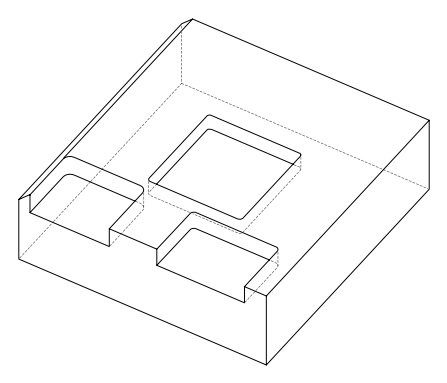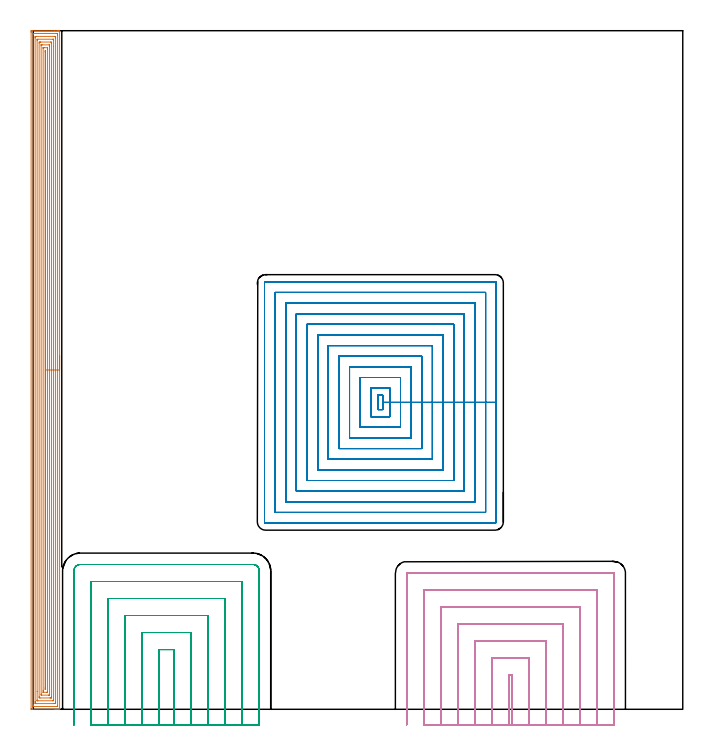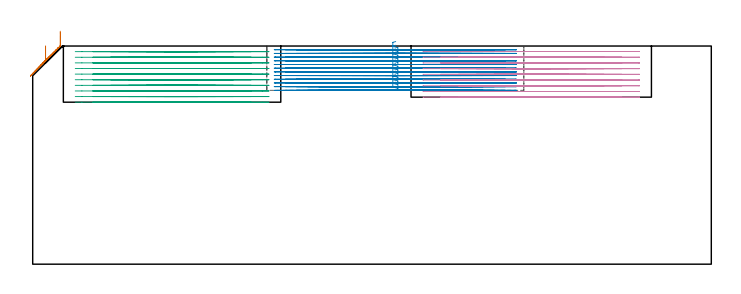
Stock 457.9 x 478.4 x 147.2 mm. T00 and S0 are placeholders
(PLAN: 4 operations, 2 tool changes, 218.8 min)
(1 AREA_MILL | FG_CHAMFER_SURFACE | UGT0205_001 | 30.82 min | 96624 mm3)
(2 MILL_RECTANGULAR_POCKET | POCKET_RECTANGULAR_STRAIGHT | NXT0201_013 | Follow Part, ap 2.5, ae 75% | 100.56 min | 933080 mm3)
(3 MILL_SLOT | SLOT_PARTIAL_RECTANGULAR | NXT0201_012 | Follow Part, ap 4, ae 75% | 43.28 min | 609640 mm3)
(4 MILL_SLOT_1 | SLOT_PARTIAL_RECTANGULAR_1 | NXT0201_012 | Follow Part, ap 4, ae 75% | 44.16 min | 582687 mm3)
(TOOL UGT0205_001 | Chamfer Mill 20 x 3 x 45 deg. | D20 FL50 Z2)
(TOOL NXT0201_013 | ENDMILL 10mm | D10 FL30 Z4)
(TOOL NXT0201_012 | ENDMILL 16mm [2P460-1600-NA 1630] | D16 FL38 Z6)
(OP 1 AREA_MILL)
G17 G21 G94 G90
T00 M6
G54
G17 G0 G90 X18.6 Y249.2 S1061 M3
G43 Z157.2 H0
G94 G1 Y249.162 Z156.328 F250.
Y249.048 Z155.463
Y248.859 Z154.612
Y248.597 Z153.78
Y248.263 Z152.974
Y247.86 Z152.2
Y247.392 Z151.464
Y246.86 Z150.772
Y246.271 Z150.129
Y245.628 Z149.539
Y244.936 Z149.008
Y244.2 Z148.54
Y243.426 Z148.137
Y242.62 Z147.803
Y241.788 Z147.541
Y240.937 Z147.352
Y240.072 Z147.238
Y239.2 Z147.2
Y0.174
X18.598 Y0.01 Z147.189
X18.448 Y0.003 Z147.04
X18.291 Y0. Z146.89
X18.01 Z146.609
X17.326 Z145.92
X16.106 Z144.703
X15.57 Z144.165
X14.961 Z143.556
X-1.103 Z127.494
X-1.374 Y0.003 Z127.224
X-1.492 Y0.01 Z127.106
X-1.499 Y0.13 Z127.099
X-1.5 Y0.621 Z127.1
Y477.29
X-1.499 Y477.779 Z127.101
X-1.496 Y478.179 Z127.102
X-1.492 Y478.39 Z127.105
X-1.103 Y478.395 Z127.494
X-0.493 Y478.4 Z128.104
X14.961 Z143.556
X16.984 Z145.58
X17.326 Z145.92
X18.01 Z146.609
X18.291 Z146.89
X18.448 Y478.397 Z147.04
X18.598 Y478.39 Z147.189
X18.6 Y478.226 Z147.2
Y239.2
X17.186 Z145.786
X17.185 Y2.408 Z145.785
X17.181 Y2.034 Z145.781
X17.179 Y2.017 Z145.779
X17.159 Y2.01 Z145.759
X17.089 Y2.004 Z145.689
X16.982 Y2.001 Z145.582
X0.175 Y2. Z128.775
X-0.013 Y2.002 Z128.587
X-0.046 Y2.005 Z128.554
X-0.076 Y2.009 Z128.524
X-0.079 Y2.051 Z128.521
X-0.084 Y2.264 Z128.516
X-0.085 Y2.408 Z128.515
X-0.086 Y3.159 Z128.514
X-0.085 Y475.992 Z128.515
X-0.081 Y476.367 Z128.519
X-0.08 Y476.383 Z128.52
X-0.059 Y476.39 Z128.541
X0.011 Y476.396 Z128.611
X0.118 Y476.399 Z128.718
X16.925 Y476.4 Z145.525
X17.113 Y476.398 Z145.713
X17.146 Y476.395 Z145.746
X17.176 Y476.391 Z145.776
X17.179 Y476.349 Z145.779
X17.184 Y476.136 Z145.784
X17.185 Y475.992 Z145.785
X17.186 Y475.241 Z145.786
Y239.2
X15.772 Z144.372
X15.771 Y5.089 Z144.371
X15.77 Y4.885 Z144.37
X15.764 Y4.195 Z144.364
X15.755 Y4.007 Z144.355
X14.693 Y4. Z143.293
X1.72 Y4.001 Z130.32
X1.53 Y4.005 Z130.13
X1.345 Y4.01 Z129.945
X1.336 Y4.195 Z129.936
X1.332 Y4.396 Z129.932
X1.329 Y5.089 Z129.929
Y5.293
Y473.311
X1.33 Y473.515 Z129.93
X1.335 Y474.205 Z129.935
X1.345 Y474.393 Z129.945
X2.407 Y474.4 Z131.007
X15.38 Y474.399 Z143.98
X15.57 Y474.395 Z144.17
X15.755 Y474.39 Z144.355
X15.764 Y474.205 Z144.364
X15.768 Y474.004 Z144.368
X15.771 Y473.311 Z144.371
Y473.107
X15.772 Y239.2 Z144.372
X14.357 Z142.957
Y6.876
X14.354 Y6.327 Z142.954
X14.351 Y6.14 Z142.951
X14.346 Y6.01 Z142.946
X13.798 Y6. Z142.398
X3.267 Z131.867
X2.856 Y6.007 Z131.456
X2.759 Y6.01 Z131.359
X2.75 Y6.071 Z131.35
X2.748 Y6.142 Z131.348
X2.744 Y6.533 Z131.344
X2.743 Y12.632 Z131.343
Y471.524
X2.746 Y472.073 Z131.346
X2.749 Y472.26 Z131.349
X2.754 Y472.39 Z131.354
X3.302 Y472.4 Z131.902
X13.833 Z142.433
X14.244 Y472.393 Z142.844
X14.341 Y472.39 Z142.941
X14.35 Y472.329 Z142.95
X14.352 Y472.258 Z142.952
X14.356 Y471.867 Z142.956
X14.357 Y467.351 Z142.957
Y239.2
X12.943 Z141.543
Y8.663
X12.938 Y8.01 Z141.538
X12.708 Y8.003 Z141.308
X12.06 Y8. Z140.66
X11.834 Z140.434
X4.812 Y8.001 Z133.412
X4.162 Y8.01 Z132.762
X4.157 Y8.663 Z132.757
Y8.668
Y469.737
X4.162 Y470.39 Z132.762
X4.392 Y470.397 Z132.992
X5.04 Y470.4 Z133.64
X5.266 Z133.866
X12.288 Y470.399 Z140.888
X12.938 Y470.39 Z141.538
X12.943 Y469.737 Z141.543
Y239.2
X11.529 Z140.129
X11.528 Y10.098 Z140.128
X11.527 Y10.047 Z140.127
X11.524 Y10.018 Z140.124
X11.522 Y10.01 Z140.122
X11.513 Y10.007 Z140.113
X11.404 Y10.003 Z140.004
X11.183 Y10.001 Z139.783
X10.747 Y10. Z139.347
X5.917 Y10.001 Z134.517
X5.77 Y10.002 Z134.37
X5.652 Y10.006 Z134.252
X5.58 Y10.01 Z134.18
X5.578 Y10.098 Z134.178
X5.574 Y10.45 Z134.174
X5.572 Y10.802 Z134.172
X5.571 Y468.302 Z134.171
X5.573 Y468.353 Z134.173
X5.576 Y468.382 Z134.176
X5.578 Y468.39 Z134.178
X5.587 Y468.393 Z134.187
X5.696 Y468.397 Z134.296
X5.917 Y468.399 Z134.517
X6.353 Y468.4 Z134.953
X11.183 Y468.399 Z139.783
X11.33 Y468.398 Z139.93
X11.448 Y468.394 Z140.048
X11.52 Y468.39 Z140.12
X11.522 Y468.302 Z140.122
X11.526 Y467.95 Z140.126
X11.528 Y467.598 Z140.128
X11.529 Y239.2 Z140.129
X10.115 Z138.715
X10.114 Y12.431 Z138.714
X10.113 Y12.237 Z138.713
X10.11 Y12.063 Z138.71
X10.108 Y12.022 Z138.708
X10.101 Y12.01 Z138.701
X10.048 Y12.007 Z138.648
X9.893 Y12.003 Z138.493
X9.66 Y12. Z138.26
X9.428 Z138.028
X7.026 Y12.002 Z135.626
X7.001 Y12.006 Z135.601
X6.994 Y12.009 Z135.594
X6.99 Y12.038 Z135.59
X6.988 Y12.237 Z135.588
X6.985 Y12.937 Z135.585
Y13.131
X6.986 Y465.969 Z135.586
X6.987 Y466.163 Z135.587
X6.99 Y466.337 Z135.59
X6.992 Y466.378 Z135.592
X6.999 Y466.39 Z135.599
X7.052 Y466.393 Z135.652
X7.207 Y466.397 Z135.807
X7.44 Y466.4 Z136.04
X7.672 Z136.272
X10.074 Y466.398 Z138.674
X10.099 Y466.394 Z138.699
X10.106 Y466.392 Z138.706
X10.11 Y466.362 Z138.71
X10.112 Y466.163 Z138.712
X10.115 Y465.463 Z138.715
Y465.269
Y239.2
X8.7 Z137.3
Y14.918
X8.699 Y14.766 Z137.299
X8.693 Y14.024 Z137.293
X8.57 Y14.004 Z137.17
X8.55 Y14.005 Z137.15
X8.407 Y14.024 Z137.007
X8.404 Y14.173 Z137.004
X8.4 Y14.918 Z137.
Y15.071
Y463.482
X8.401 Y463.634 Z137.001
X8.407 Y464.376 Z137.007
X8.53 Y464.396 Z137.13
X8.55 Y464.395 Z137.15
X8.693 Y464.376 Z137.293
X8.696 Y464.227 Z137.296
X8.7 Y463.482 Z137.3
Y463.329
Y239.2
Y238.328 Z137.339
Y237.464 Z137.452
Y236.612 Z137.641
Y235.78 Z137.904
Y234.974 Z138.237
Y234.2 Z138.64
Y233.464 Z139.109
Y232.772 Z139.64
Y232.129 Z140.229
Y231.54 Z140.873
Y231.009 Z141.565
Y230.54 Z142.3
Y230.137 Z143.074
Y229.803 Z143.88
Y229.541 Z144.712
Y229.352 Z145.564
Y229.238 Z146.429
Y229.2 Z147.3
G0 Z157.2
M5
M2
(OP 2 MILL_RECTANGULAR_POCKET)
G17 G21 G94 G90
T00 M6
G54
G17 G0 G90 X244.945 Y221.4 S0 M3
G43 Z157.2 H0
Z150.2
G94 G1 X243. Z149.679 F250.
Y211.3 Z146.972
X246.4 Z146.061
Y216.35 Z144.708
Y221.4 F500.
X243.
Y211.3
X246.4
Y216.35
X251.4
Y226.4
X238.
Y206.3
X251.4
Y216.35
X258.9
Y233.9
X230.5
Y198.8
X258.9
Y216.35
X266.4
Y241.4
X223.
Y191.3
X266.4
Y216.35
X273.9
Y248.9
X215.5
Y183.8
X273.9
Y216.35
X281.4
Y256.4
X208.
Y176.3
X281.4
Y216.35
X288.9
Y263.9
X200.5
Y168.8
X288.9
Y216.35
X296.4
Y271.4
X193.
Y161.3
X296.4
Y216.35
X303.9
Y278.9
X185.5
Y153.8
X303.9
Y216.35
X311.4
Y286.4
X178.
Y146.3
X311.4
Y216.35
X318.9
Y293.9
X170.5
Y138.8
X318.9
Y216.35
X326.4
Y300.6
G3 X325.6 Y301.4 R0.8
G1 X163.8
G3 X163. Y300.6 R0.8
G1 Y132.1
G3 X163.8 Y131.3 R0.8
G1 X325.6
G3 X326.4 Y132.1 R0.8
G1 Y216.35
Y217.35
G0 X244.945 Y221.4 Z147.708
G1 X243. Z147.187 F250.
Y211.3 Z144.481
X246.4 Z143.57
Y216.35 Z142.217
Y221.4 F500.
X243.
Y211.3
X246.4
Y216.35
X251.4
Y226.4
X238.
Y206.3
X251.4
Y216.35
X258.9
Y233.9
X230.5
Y198.8
X258.9
Y216.35
X266.4
Y241.4
X223.
Y191.3
X266.4
Y216.35
X273.9
Y248.9
X215.5
Y183.8
X273.9
Y216.35
X281.4
Y256.4
X208.
Y176.3
X281.4
Y216.35
X288.9
Y263.9
X200.5
Y168.8
X288.9
Y216.35
X296.4
Y271.4
X193.
Y161.3
X296.4
Y216.35
X303.9
Y278.9
X185.5
Y153.8
X303.9
Y216.35
X311.4
Y286.4
X178.
Y146.3
X311.4
Y216.35
X318.9
Y293.9
X170.5
Y138.8
X318.9
Y216.35
X326.4
Y300.6
G3 X325.6 Y301.4 R0.8
G1 X163.8
G3 X163. Y300.6 R0.8
G1 Y132.1
G3 X163.8 Y131.3 R0.8
G1 X325.6
G3 X326.4 Y132.1 R0.8
G1 Y216.35
Y217.35
G0 X244.945 Y221.4 Z145.217
G1 X243. Z144.695 F250.
Y211.3 Z141.989
X246.4 Z141.078
Y216.35 Z139.725
Y221.4 F500.
X243.
Y211.3
X246.4
Y216.35
X251.4
Y226.4
X238.
Y206.3
X251.4
Y216.35
X258.9
Y233.9
X230.5
Y198.8
X258.9
Y216.35
X266.4
Y241.4
X223.
Y191.3
X266.4
Y216.35
X273.9
Y248.9
X215.5
Y183.8
X273.9
Y216.35
X281.4
Y256.4
X208.
Y176.3
X281.4
Y216.35
X288.9
Y263.9
X200.5
Y168.8
X288.9
Y216.35
X296.4
Y271.4
X193.
Y161.3
X296.4
Y216.35
X303.9
Y278.9
X185.5
Y153.8
X303.9
Y216.35
X311.4
Y286.4
X178.
Y146.3
X311.4
Y216.35
X318.9
Y293.9
X170.5
Y138.8
X318.9
Y216.35
X326.4
Y300.6
G3 X325.6 Y301.4 R0.8
G1 X163.8
G3 X163. Y300.6 R0.8
G1 Y132.1
G3 X163.8 Y131.3 R0.8
G1 X325.6
G3 X326.4 Y132.1 R0.8
G1 Y216.35
Y217.35
G0 X244.945 Y221.4 Z142.725
G1 X243. Z142.204 F250.
Y211.3 Z139.497
X246.4 Z138.586
Y216.35 Z137.233
Y221.4 F500.
X243.
Y211.3
X246.4
Y216.35
X251.4
Y226.4
X238.
Y206.3
X251.4
Y216.35
X258.9
Y233.9
X230.5
Y198.8
X258.9
Y216.35
X266.4
Y241.4
X223.
Y191.3
X266.4
Y216.35
X273.9
Y248.9
X215.5
Y183.8
X273.9
Y216.35
X281.4
Y256.4
X208.
Y176.3
X281.4
Y216.35
X288.9
Y263.9
X200.5
Y168.8
X288.9
Y216.35
X296.4
Y271.4
X193.
Y161.3
X296.4
Y216.35
X303.9
Y278.9
X185.5
Y153.8
X303.9
Y216.35
X311.4
Y286.4
X178.
Y146.3
X311.4
Y216.35
X318.9
Y293.9
X170.5
Y138.8
X318.9
Y216.35
X326.4
Y300.6
G3 X325.6 Y301.4 R0.8
G1 X163.8
G3 X163. Y300.6 R0.8
G1 Y132.1
G3 X163.8 Y131.3 R0.8
G1 X325.6
G3 X326.4 Y132.1 R0.8
G1 Y216.35
Y217.35
G0 X244.945 Y221.4 Z140.233
G1 X243. Z139.712 F250.
Y211.3 Z137.006
X246.4 Z136.095
Y216.35 Z134.742
Y221.4 F500.
X243.
Y211.3
X246.4
Y216.35
X251.4
Y226.4
X238.
Y206.3
X251.4
Y216.35
X258.9
Y233.9
X230.5
Y198.8
X258.9
Y216.35
X266.4
Y241.4
X223.
Y191.3
X266.4
Y216.35
X273.9
Y248.9
X215.5
Y183.8
X273.9
Y216.35
X281.4
Y256.4
X208.
Y176.3
X281.4
Y216.35
X288.9
Y263.9
X200.5
Y168.8
X288.9
Y216.35
X296.4
Y271.4
X193.
Y161.3
X296.4
Y216.35
X303.9
Y278.9
X185.5
Y153.8
X303.9
Y216.35
X311.4
Y286.4
X178.
Y146.3
X311.4
Y216.35
X318.9
Y293.9
X170.5
Y138.8
X318.9
Y216.35
X326.4
Y300.6
G3 X325.6 Y301.4 R0.8
G1 X163.8
G3 X163. Y300.6 R0.8
G1 Y132.1
G3 X163.8 Y131.3 R0.8
G1 X325.6
G3 X326.4 Y132.1 R0.8
G1 Y216.35
Y217.35
G0 X244.945 Y221.4 Z137.742
G1 X243. Z137.22 F250.
Y211.3 Z134.514
X246.4 Z133.603
Y216.35 Z132.25
Y221.4 F500.
X243.
Y211.3
X246.4
Y216.35
X251.4
Y226.4
X238.
Y206.3
X251.4
Y216.35
X258.9
Y233.9
X230.5
Y198.8
X258.9
Y216.35
X266.4
Y241.4
X223.
Y191.3
X266.4
Y216.35
X273.9
Y248.9
X215.5
Y183.8
X273.9
Y216.35
X281.4
Y256.4
X208.
Y176.3
X281.4
Y216.35
X288.9
Y263.9
X200.5
Y168.8
X288.9
Y216.35
X296.4
Y271.4
X193.
Y161.3
X296.4
Y216.35
X303.9
Y278.9
X185.5
Y153.8
X303.9
Y216.35
X311.4
Y286.4
X178.
Y146.3
X311.4
Y216.35
X318.9
Y293.9
X170.5
Y138.8
X318.9
Y216.35
X326.4
Y300.6
G3 X325.6 Y301.4 R0.8
G1 X163.8
G3 X163. Y300.6 R0.8
G1 Y132.1
G3 X163.8 Y131.3 R0.8
G1 X325.6
G3 X326.4 Y132.1 R0.8
G1 Y216.35
Y217.35
G0 X244.945 Y221.4 Z135.25
G1 X243. Z134.729 F250.
Y211.3 Z132.022
X246.4 Z131.111
Y216.35 Z129.758
Y221.4 F500.
X243.
Y211.3
X246.4
Y216.35
X251.4
Y226.4
X238.
Y206.3
X251.4
Y216.35
X258.9
Y233.9
X230.5
Y198.8
X258.9
Y216.35
X266.4
Y241.4
X223.
Y191.3
X266.4
Y216.35
X273.9
Y248.9
X215.5
Y183.8
X273.9
Y216.35
X281.4
Y256.4
X208.
Y176.3
X281.4
Y216.35
X288.9
Y263.9
X200.5
Y168.8
X288.9
Y216.35
X296.4
Y271.4
X193.
Y161.3
X296.4
Y216.35
X303.9
Y278.9
X185.5
Y153.8
X303.9
Y216.35
X311.4
Y286.4
X178.
Y146.3
X311.4
Y216.35
X318.9
Y293.9
X170.5
Y138.8
X318.9
Y216.35
X326.4
Y300.6
G3 X325.6 Y301.4 R0.8
G1 X163.8
G3 X163. Y300.6 R0.8
G1 Y132.1
G3 X163.8 Y131.3 R0.8
G1 X325.6
G3 X326.4 Y132.1 R0.8
G1 Y216.35
Y217.35
G0 X244.945 Y221.4 Z132.758
G1 X243. Z132.237 F250.
Y211.3 Z129.531
X246.4 Z128.62
Y216.35 Z127.267
Y221.4 F500.
X243.
Y211.3
X246.4
Y216.35
X251.4
Y226.4
X238.
Y206.3
X251.4
Y216.35
X258.9
Y233.9
X230.5
Y198.8
X258.9
Y216.35
X266.4
Y241.4
X223.
Y191.3
X266.4
Y216.35
X273.9
Y248.9
X215.5
Y183.8
X273.9
Y216.35
X281.4
Y256.4
X208.
Y176.3
X281.4
Y216.35
X288.9
Y263.9
X200.5
Y168.8
X288.9
Y216.35
X296.4
Y271.4
X193.
Y161.3
X296.4
Y216.35
X303.9
Y278.9
X185.5
Y153.8
X303.9
Y216.35
X311.4
Y286.4
X178.
Y146.3
X311.4
Y216.35
X318.9
Y293.9
X170.5
Y138.8
X318.9
Y216.35
X326.4
Y300.6
G3 X325.6 Y301.4 R0.8
G1 X163.8
G3 X163. Y300.6 R0.8
G1 Y132.1
G3 X163.8 Y131.3 R0.8
G1 X325.6
G3 X326.4 Y132.1 R0.8
G1 Y216.35
Y217.35
G0 X244.945 Y221.4 Z130.267
G1 X243. Z129.745 F250.
Y211.3 Z127.039
X246.4 Z126.128
Y216.35 Z124.775
Y221.4 F500.
X243.
Y211.3
X246.4
Y216.35
X251.4
Y226.4
X238.
Y206.3
X251.4
Y216.35
X258.9
Y233.9
X230.5
Y198.8
X258.9
Y216.35
X266.4
Y241.4
X223.
Y191.3
X266.4
Y216.35
X273.9
Y248.9
X215.5
Y183.8
X273.9
Y216.35
X281.4
Y256.4
X208.
Y176.3
X281.4
Y216.35
X288.9
Y263.9
X200.5
Y168.8
X288.9
Y216.35
X296.4
Y271.4
X193.
Y161.3
X296.4
Y216.35
X303.9
Y278.9
X185.5
Y153.8
X303.9
Y216.35
X311.4
Y286.4
X178.
Y146.3
X311.4
Y216.35
X318.9
Y293.9
X170.5
Y138.8
X318.9
Y216.35
X326.4
Y300.6
G3 X325.6 Y301.4 R0.8
G1 X163.8
G3 X163. Y300.6 R0.8
G1 Y132.1
G3 X163.8 Y131.3 R0.8
G1 X325.6
G3 X326.4 Y132.1 R0.8
G1 Y216.35
Y217.35
G0 X244.945 Y221.4 Z127.775
G1 X243. Z127.254 F250.
Y211.3 Z124.547
X246.4 Z123.636
Y216.35 Z122.283
Y221.4 F500.
X243.
Y211.3
X246.4
Y216.35
X251.4
Y226.4
X238.
Y206.3
X251.4
Y216.35
X258.9
Y233.9
X230.5
Y198.8
X258.9
Y216.35
X266.4
Y241.4
X223.
Y191.3
X266.4
Y216.35
X273.9
Y248.9
X215.5
Y183.8
X273.9
Y216.35
X281.4
Y256.4
X208.
Y176.3
X281.4
Y216.35
X288.9
Y263.9
X200.5
Y168.8
X288.9
Y216.35
X296.4
Y271.4
X193.
Y161.3
X296.4
Y216.35
X303.9
Y278.9
X185.5
Y153.8
X303.9
Y216.35
X311.4
Y286.4
X178.
Y146.3
X311.4
Y216.35
X318.9
Y293.9
X170.5
Y138.8
X318.9
Y216.35
X326.4
Y300.6
G3 X325.6 Y301.4 R0.8
G1 X163.8
G3 X163. Y300.6 R0.8
G1 Y132.1
G3 X163.8 Y131.3 R0.8
G1 X325.6
G3 X326.4 Y132.1 R0.8
G1 Y216.35
Y217.35
G0 X244.945 Y221.4 Z125.283
G1 X243. Z124.762 F250.
Y211.3 Z122.056
X246.4 Z121.145
Y216.35 Z119.792
Y221.4 F500.
X243.
Y211.3
X246.4
Y216.35
X251.4
Y226.4
X238.
Y206.3
X251.4
Y216.35
X258.9
Y233.9
X230.5
Y198.8
X258.9
Y216.35
X266.4
Y241.4
X223.
Y191.3
X266.4
Y216.35
X273.9
Y248.9
X215.5
Y183.8
X273.9
Y216.35
X281.4
Y256.4
X208.
Y176.3
X281.4
Y216.35
X288.9
Y263.9
X200.5
Y168.8
X288.9
Y216.35
X296.4
Y271.4
X193.
Y161.3
X296.4
Y216.35
X303.9
Y278.9
X185.5
Y153.8
X303.9
Y216.35
X311.4
Y286.4
X178.
Y146.3
X311.4
Y216.35
X318.9
Y293.9
X170.5
Y138.8
X318.9
Y216.35
X326.4
Y300.6
G3 X325.6 Y301.4 R0.8
G1 X163.8
G3 X163. Y300.6 R0.8
G1 Y132.1
G3 X163.8 Y131.3 R0.8
G1 X325.6
G3 X326.4 Y132.1 R0.8
G1 Y216.35
Y217.35
G0 X244.945 Y221.4 Z122.792
G1 X243. Z122.27 F250.
Y211.3 Z119.564
X246.4 Z118.653
Y216.35 Z117.3
Y221.4 F500.
X243.
Y211.3
X246.4
Y216.35
X251.4
Y226.4
X238.
Y206.3
X251.4
Y216.35
X258.9
Y233.9
X230.5
Y198.8
X258.9
Y216.35
X266.4
Y241.4
X223.
Y191.3
X266.4
Y216.35
X273.9
Y248.9
X215.5
Y183.8
X273.9
Y216.35
X281.4
Y256.4
X208.
Y176.3
X281.4
Y216.35
X288.9
Y263.9
X200.5
Y168.8
X288.9
Y216.35
X296.4
Y271.4
X193.
Y161.3
X296.4
Y216.35
X303.9
Y278.9
X185.5
Y153.8
X303.9
Y216.35
X311.4
Y286.4
X178.
Y146.3
X311.4
Y216.35
X318.9
Y293.9
X170.5
Y138.8
X318.9
Y216.35
X326.4
Y300.6
G3 X325.6 Y301.4 R0.8
G1 X163.8
G3 X163. Y300.6 R0.8
G1 Y132.1
G3 X163.8 Y131.3 R0.8
G1 X325.6
G3 X326.4 Y132.1 R0.8
G1 Y216.35
Y217.35
G0 Z157.2
M5
M2
(OP 3 MILL_SLOT)
G17 G21 G94 G90
T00 M6
G54
G17 G0 G90 X99.4 Y-11. S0 M3
G43 Z157.2 H1
Z143.41
G94 G1 Y-8. F250.
Y42.1 F500.
X88.7
Y-8.
Y-11. F250.
X111.4
Y-8.
Y54.1 F500.
X76.7
Y-8.
Y-11. F250.
X123.4
Y-8.
Y66.1 F500.
X64.7
Y-8.
Y-11. F250.
X135.4
Y-8.
Y78.1 F500.
X52.7
Y-8.
Y-11. F250.
X147.4
Y-8.
Y90.1 F500.
X40.7
Y-8.
Y-11. F250.
X159.4
Y-8.
Y97.6 F500.
G3 X154.9 Y102.1 R4.5
G1 X33.2
G3 X28.7 Y97.6 R4.5
G1 Y-8.
Y-11. F250.
G0 X99.4 Z139.62
G1 Y-8.
Y42.1 F500.
X88.7
Y-8.
Y-11. F250.
X111.4
Y-8.
Y54.1 F500.
X76.7
Y-8.
Y-11. F250.
X123.4
Y-8.
Y66.1 F500.
X64.7
Y-8.
Y-11. F250.
X135.4
Y-8.
Y78.1 F500.
X52.7
Y-8.
Y-11. F250.
X147.4
Y-8.
Y90.1 F500.
X40.7
Y-8.
Y-11. F250.
X159.4
Y-8.
Y97.6 F500.
G3 X154.9 Y102.1 R4.5
G1 X33.2
G3 X28.7 Y97.6 R4.5
G1 Y-8.
Y-11. F250.
G0 X99.4 Z135.83
G1 Y-8.
Y42.1 F500.
X88.7
Y-8.
Y-11. F250.
X111.4
Y-8.
Y54.1 F500.
X76.7
Y-8.
Y-11. F250.
X123.4
Y-8.
Y66.1 F500.
X64.7
Y-8.
Y-11. F250.
X135.4
Y-8.
Y78.1 F500.
X52.7
Y-8.
Y-11. F250.
X147.4
Y-8.
Y90.1 F500.
X40.7
Y-8.
Y-11. F250.
X159.4
Y-8.
Y97.6 F500.
G3 X154.9 Y102.1 R4.5
G1 X33.2
G3 X28.7 Y97.6 R4.5
G1 Y-8.
Y-11. F250.
G0 X99.4 Z132.04
G1 Y-8.
Y42.1 F500.
X88.7
Y-8.
Y-11. F250.
X111.4
Y-8.
Y54.1 F500.
X76.7
Y-8.
Y-11. F250.
X123.4
Y-8.
Y66.1 F500.
X64.7
Y-8.
Y-11. F250.
X135.4
Y-8.
Y78.1 F500.
X52.7
Y-8.
Y-11. F250.
X147.4
Y-8.
Y90.1 F500.
X40.7
Y-8.
Y-11. F250.
X159.4
Y-8.
Y97.6 F500.
G3 X154.9 Y102.1 R4.5
G1 X33.2
G3 X28.7 Y97.6 R4.5
G1 Y-8.
Y-11. F250.
G0 X99.4 Z128.25
G1 Y-8.
Y42.1 F500.
X88.7
Y-8.
Y-11. F250.
X111.4
Y-8.
Y54.1 F500.
X76.7
Y-8.
Y-11. F250.
X123.4
Y-8.
Y66.1 F500.
X64.7
Y-8.
Y-11. F250.
X135.4
Y-8.
Y78.1 F500.
X52.7
Y-8.
Y-11. F250.
X147.4
Y-8.
Y90.1 F500.
X40.7
Y-8.
Y-11. F250.
X159.4
Y-8.
Y97.6 F500.
G3 X154.9 Y102.1 R4.5
G1 X33.2
G3 X28.7 Y97.6 R4.5
G1 Y-8.
Y-11. F250.
G0 X99.4 Z124.46
G1 Y-8.
Y42.1 F500.
X88.7
Y-8.
Y-11. F250.
X111.4
Y-8.
Y54.1 F500.
X76.7
Y-8.
Y-11. F250.
X123.4
Y-8.
Y66.1 F500.
X64.7
Y-8.
Y-11. F250.
X135.4
Y-8.
Y78.1 F500.
X52.7
Y-8.
Y-11. F250.
X147.4
Y-8.
Y90.1 F500.
X40.7
Y-8.
Y-11. F250.
X159.4
Y-8.
Y97.6 F500.
G3 X154.9 Y102.1 R4.5
G1 X33.2
G3 X28.7 Y97.6 R4.5
G1 Y-8.
Y-11. F250.
G0 X99.4 Z120.67
G1 Y-8.
Y42.1 F500.
X88.7
Y-8.
Y-11. F250.
X111.4
Y-8.
Y54.1 F500.
X76.7
Y-8.
Y-11. F250.
X123.4
Y-8.
Y66.1 F500.
X64.7
Y-8.
Y-11. F250.
X135.4
Y-8.
Y78.1 F500.
X52.7
Y-8.
Y-11. F250.
X147.4
Y-8.
Y90.1 F500.
X40.7
Y-8.
Y-11. F250.
X159.4
Y-8.
Y97.6 F500.
G3 X154.9 Y102.1 R4.5
G1 X33.2
G3 X28.7 Y97.6 R4.5
G1 Y-8.
Y-11. F250.
G0 X99.4 Z116.88
G1 Y-8.
Y42.1 F500.
X88.7
Y-8.
Y-11. F250.
X111.4
Y-8.
Y54.1 F500.
X76.7
Y-8.
Y-11. F250.
X123.4
Y-8.
Y66.1 F500.
X64.7
Y-8.
Y-11. F250.
X135.4
Y-8.
Y78.1 F500.
X52.7
Y-8.
Y-11. F250.
X147.4
Y-8.
Y90.1 F500.
X40.7
Y-8.
Y-11. F250.
X159.4
Y-8.
Y97.6 F500.
G3 X154.9 Y102.1 R4.5
G1 X33.2
G3 X28.7 Y97.6 R4.5
G1 Y-8.
Y-11. F250.
G0 X99.4 Z113.09
G1 Y-8.
Y42.1 F500.
X88.7
Y-8.
Y-11. F250.
X111.4
Y-8.
Y54.1 F500.
X76.7
Y-8.
Y-11. F250.
X123.4
Y-8.
Y66.1 F500.
X64.7
Y-8.
Y-11. F250.
X135.4
Y-8.
Y78.1 F500.
X52.7
Y-8.
Y-11. F250.
X147.4
Y-8.
Y90.1 F500.
X40.7
Y-8.
Y-11. F250.
X159.4
Y-8.
Y97.6 F500.
G3 X154.9 Y102.1 R4.5
G1 X33.2
G3 X28.7 Y97.6 R4.5
G1 Y-8.
Y-11. F250.
G0 X99.4 Z109.3
G1 Y-8.
Y42.1 F500.
X88.7
Y-8.
Y-11. F250.
X111.4
Y-8.
Y54.1 F500.
X76.7
Y-8.
Y-11. F250.
X123.4
Y-8.
Y66.1 F500.
X64.7
Y-8.
Y-11. F250.
X135.4
Y-8.
Y78.1 F500.
X52.7
Y-8.
Y-11. F250.
X147.4
Y-8.
Y90.1 F500.
X40.7
Y-8.
Y-11. F250.
X159.4
Y-8.
Y97.6 F500.
G3 X154.9 Y102.1 R4.5
G1 X33.2
G3 X28.7 Y97.6 R4.5
G1 Y-8.
Y-11. F250.
G0 Z157.2
M5
M2
(OP 4 MILL_SLOT_1)
G17 G21 G94 G90
T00 M6
G54
G17 G0 G90 X337.5 Y-11. S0 M3
G43 Z157.337 H1
Z143.489
G94 G1 Y-8. F250.
Y24.3 F500.
X335.3
Y-8.
Y-11. F250.
X349.5
Y-8.
Y36.3 F500.
X323.3
Y-8.
Y-11. F250.
X361.5
Y-8.
Y48.3 F500.
X311.3
Y-8.
Y-11. F250.
X373.5
Y-8.
Y60.3 F500.
X299.3
Y-8.
Y-11. F250.
X385.5
Y-8.
Y72.3 F500.
X287.3
Y-8.
Y-11. F250.
X397.5
Y-8.
Y84.3 F500.
X275.3
Y-8.
Y-11. F250.
X409.5
Y-8.
Y95.8 F500.
G3 X409. Y96.3 R0.5
G1 X263.8
G3 X263.3 Y95.8 R0.5
G1 Y-8.
Y-11. F250.
G0 X337.5 Z139.64
G1 Y-8.
Y24.3 F500.
X335.3
Y-8.
Y-11. F250.
X349.5
Y-8.
Y36.3 F500.
X323.3
Y-8.
Y-11. F250.
X361.5
Y-8.
Y48.3 F500.
X311.3
Y-8.
Y-11. F250.
X373.5
Y-8.
Y60.3 F500.
X299.3
Y-8.
Y-11. F250.
X385.5
Y-8.
Y72.3 F500.
X287.3
Y-8.
Y-11. F250.
X397.5
Y-8.
Y84.3 F500.
X275.3
Y-8.
Y-11. F250.
X409.5
Y-8.
Y95.8 F500.
G3 X409. Y96.3 R0.5
G1 X263.8
G3 X263.3 Y95.8 R0.5
G1 Y-8.
Y-11. F250.
G0 X337.5 Z135.791
G1 Y-8.
Y24.3 F500.
X335.3
Y-8.
Y-11. F250.
X349.5
Y-8.
Y36.3 F500.
X323.3
Y-8.
Y-11. F250.
X361.5
Y-8.
Y48.3 F500.
X311.3
Y-8.
Y-11. F250.
X373.5
Y-8.
Y60.3 F500.
X299.3
Y-8.
Y-11. F250.
X385.5
Y-8.
Y72.3 F500.
X287.3
Y-8.
Y-11. F250.
X397.5
Y-8.
Y84.3 F500.
X275.3
Y-8.
Y-11. F250.
X409.5
Y-8.
Y95.8 F500.
G3 X409. Y96.3 R0.5
G1 X263.8
G3 X263.3 Y95.8 R0.5
G1 Y-8.
Y-11. F250.
G0 X337.5 Z131.943
G1 Y-8.
Y24.3 F500.
X335.3
Y-8.
Y-11. F250.
X349.5
Y-8.
Y36.3 F500.
X323.3
Y-8.
Y-11. F250.
X361.5
Y-8.
Y48.3 F500.
X311.3
Y-8.
Y-11. F250.
X373.5
Y-8.
Y60.3 F500.
X299.3
Y-8.
Y-11. F250.
X385.5
Y-8.
Y72.3 F500.
X287.3
Y-8.
Y-11. F250.
X397.5
Y-8.
Y84.3 F500.
X275.3
Y-8.
Y-11. F250.
X409.5
Y-8.
Y95.8 F500.
G3 X409. Y96.3 R0.5
G1 X263.8
G3 X263.3 Y95.8 R0.5
G1 Y-8.
Y-11. F250.
G0 X337.5 Z128.094
G1 Y-8.
Y24.3 F500.
X335.3
Y-8.
Y-11. F250.
X349.5
Y-8.
Y36.3 F500.
X323.3
Y-8.
Y-11. F250.
X361.5
Y-8.
Y48.3 F500.
X311.3
Y-8.
Y-11. F250.
X373.5
Y-8.
Y60.3 F500.
X299.3
Y-8.
Y-11. F250.
X385.5
Y-8.
Y72.3 F500.
X287.3
Y-8.
Y-11. F250.
X397.5
Y-8.
Y84.3 F500.
X275.3
Y-8.
Y-11. F250.
X409.5
Y-8.
Y95.8 F500.
G3 X409. Y96.3 R0.5
G1 X263.8
G3 X263.3 Y95.8 R0.5
G1 Y-8.
Y-11. F250.
G0 X337.5 Z124.246
G1 Y-8.
Y24.3 F500.
X335.3
Y-8.
Y-11. F250.
X349.5
Y-8.
Y36.3 F500.
X323.3
Y-8.
Y-11. F250.
X361.5
Y-8.
Y48.3 F500.
X311.3
Y-8.
Y-11. F250.
X373.5
Y-8.
Y60.3 F500.
X299.3
Y-8.
Y-11. F250.
X385.5
Y-8.
Y72.3 F500.
X287.3
Y-8.
Y-11. F250.
X397.5
Y-8.
Y84.3 F500.
X275.3
Y-8.
Y-11. F250.
X409.5
Y-8.
Y95.8 F500.
G3 X409. Y96.3 R0.5
G1 X263.8
G3 X263.3 Y95.8 R0.5
G1 Y-8.
Y-11. F250.
G0 X337.5 Z120.397
G1 Y-8.
Y24.3 F500.
X335.3
Y-8.
Y-11. F250.
X349.5
Y-8.
Y36.3 F500.
X323.3
Y-8.
Y-11. F250.
X361.5
Y-8.
Y48.3 F500.
X311.3
Y-8.
Y-11. F250.
X373.5
Y-8.
Y60.3 F500.
X299.3
Y-8.
Y-11. F250.
X385.5
Y-8.
Y72.3 F500.
X287.3
Y-8.
Y-11. F250.
X397.5
Y-8.
Y84.3 F500.
X275.3
Y-8.
Y-11. F250.
X409.5
Y-8.
Y95.8 F500.
G3 X409. Y96.3 R0.5
G1 X263.8
G3 X263.3 Y95.8 R0.5
G1 Y-8.
Y-11. F250.
G0 X337.5 Z116.549
G1 Y-8.
Y24.3 F500.
X335.3
Y-8.
Y-11. F250.
X349.5
Y-8.
Y36.3 F500.
X323.3
Y-8.
Y-11. F250.
X361.5
Y-8.
Y48.3 F500.
X311.3
Y-8.
Y-11. F250.
X373.5
Y-8.
Y60.3 F500.
X299.3
Y-8.
Y-11. F250.
X385.5
Y-8.
Y72.3 F500.
X287.3
Y-8.
Y-11. F250.
X397.5
Y-8.
Y84.3 F500.
X275.3
Y-8.
Y-11. F250.
X409.5
Y-8.
Y95.8 F500.
G3 X409. Y96.3 R0.5
G1 X263.8
G3 X263.3 Y95.8 R0.5
G1 Y-8.
Y-11. F250.
G0 X337.5 Z112.7
G1 Y-8.
Y24.3 F500.
X335.3
Y-8.
Y-11. F250.
X349.5
Y-8.
Y36.3 F500.
X323.3
Y-8.
Y-11. F250.
X361.5
Y-8.
Y48.3 F500.
X311.3
Y-8.
Y-11. F250.
X373.5
Y-8.
Y60.3 F500.
X299.3
Y-8.
Y-11. F250.
X385.5
Y-8.
Y72.3 F500.
X287.3
Y-8.
Y-11. F250.
X397.5
Y-8.
Y84.3 F500.
X275.3
Y-8.
Y-11. F250.
X409.5
Y-8.
Y95.8 F500.
G3 X409. Y96.3 R0.5
G1 X263.8
G3 X263.3 Y95.8 R0.5
G1 Y-8.
Y-11. F250.
G0 Z157.337
M5
M2
